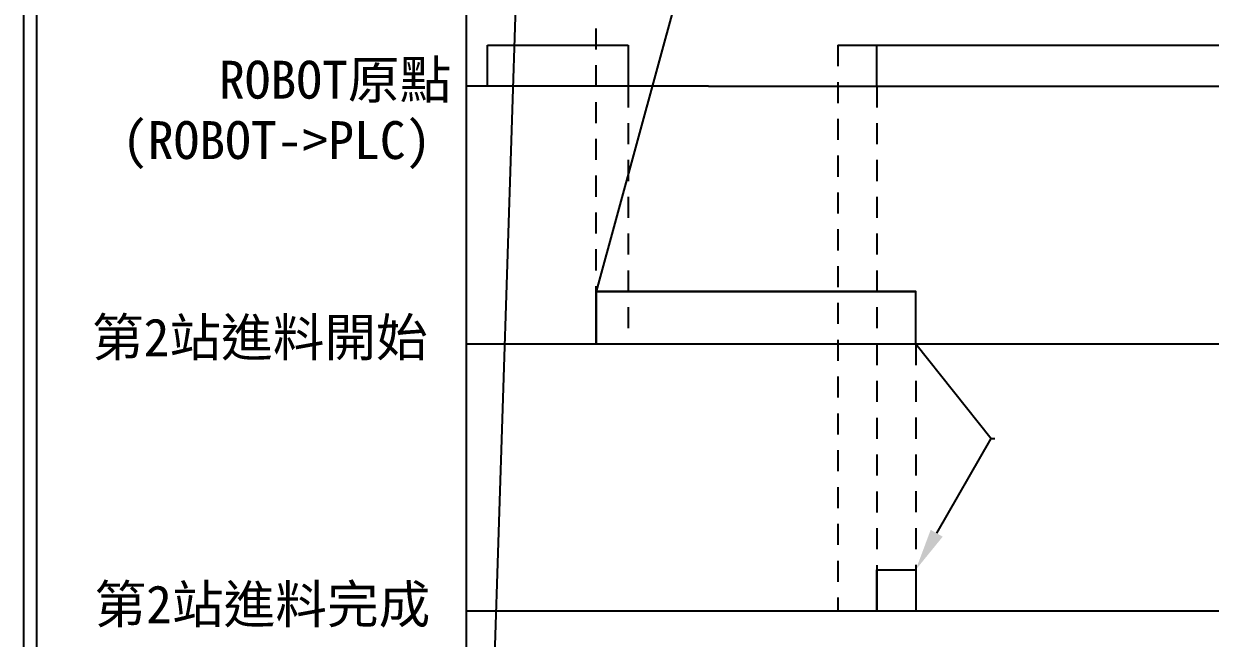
# Model space of a CAD drawing. Extents: x 958 to 1245, y -205 to -1.
# Drawn here: x 957.9 to 1070.6, y -140.7 to -82.3 of the extents above; entities that cross this region are included whole.
import ezdxf
from ezdxf import colors
from ezdxf.entities.mleader import LeaderData, LeaderLine
from ezdxf.math import Vec2, Vec3

# ---------------------------------------------------------------- set-up
doc = ezdxf.new("R2010")
doc.units = 0
doc.linetypes.add('HIDDEN9', pattern=[3.5, 2, -1.5])
doc.layers.add('圖框層', color=7, linetype='CONTINUOUS')
doc.layers.add('標尺寸層', color=3, linetype='CONTINUOUS')
doc.styles.add('STSL', font='kaiu.ttf')

msp = doc.modelspace()

# ---------------------------------------------------------------- hatches: boundary and pattern name
at = {"layer": '標尺寸層', "linetype": 'ByBlock', "transparency": 33554687}
h = msp.add_hatch(dxfattribs=at)
h.set_pattern_fill('AR-CONC', color=0)
h.paths.add_polyline_path([(1015.33, -84.33), (1001.94, -84.33), (1001.94, -88.24), (1015.33, -88.24)])
at = {"layer": '標尺寸層', "linetype": 'HIDDEN9', "transparency": 33554687}
h = msp.add_hatch(dxfattribs=at)
h.set_pattern_fill('AR-CONC', color=0)
h.set_pattern_definition([(50, (-18.97, 49.86), (182.185, -15.94), [19.05, -209.55]), (355, (-18.97, 49.86), (-35.243, 191.057), [15.24, -167.64]), (100.451, (-3.8, 48.53), (146.94, 175.118), [16.19, -178.09]), (46.184, (-18.97, 100.66), (271.08, -42.04), [28.575, -314.325]), (96.636, (3.62, 97.16), (237.404, 247.426), [24.285, -267.136]), (351.184, (-18.97, 100.66), (237.404, 247.426), [22.86, -251.46]), (21, (6.43, 87.96), (151.614, -102.265), [19.05, -209.55]), (326, (6.43, 87.96), (61.802, 184.188), [15.24, -167.64]), (71.451, (19.06, 79.44), (213.416, 81.923), [16.19, -178.09]), (37.5, (-18.974, 49.86), (3.0886, 84.555), [0, -165.608, 0, -170.18, 0, -168.275]), (7.5, (-18.97, 49.86), (66.82, 100.1806), [0, -97.028, 0, -161.798, 0, -64.135]), (327.5, (-75.616, 49.86), (135.5906, -5.7287), [0, -63.5, 0, -198.12, 0, -262.89]), (317.5, (-101.02, 49.86), (148.129, 25.426), [0, -82.55, 0, -131.572, 0, -186.69])])
h.paths.add_polyline_path([(1038.95, -84.33), (1035.25, -84.33), (1035.25, -88.24), (1038.95, -88.24)])
at = {"layer": '標尺寸層', "linetype": 'ByBlock', "transparency": 33554687}
h = msp.add_hatch(dxfattribs=at)
h.set_pattern_fill('AR-CONC', color=0)
h.paths.add_polyline_path([(1038.95, -84.33), (1038.95, -88.24), (1092.66, -88.24), (1092.66, -84.33)])
h = msp.add_hatch(dxfattribs=at)
h.set_pattern_fill('AR-CONC', color=0)
h.set_pattern_definition([(50, (-39.91, -11.8), (182.185, -15.94), [19.05, -209.55]), (355, (-39.91, -11.8), (-35.243, 191.057), [15.24, -167.64]), (100.451, (-24.73, -13.13), (146.94, 175.118), [16.19, -178.09]), (46.184, (-39.91, 39), (271.08, -42.042), [28.575, -314.325]), (96.636, (-17.32, 35.5), (237.404, 247.426), [24.285, -267.136]), (351.184, (-39.9, 39), (237.404, 247.426), [22.86, -251.46]), (21, (-14.51, 26.3), (151.614, -102.265), [19.05, -209.55]), (326, (-14.51, 26.3), (61.802, 184.188), [15.24, -167.64]), (71.451, (-1.88, 17.78), (213.416, 81.923), [16.19, -178.09]), (37.5, (-39.91, -11.8), (3.0886, 84.555), [0, -165.608, 0, -170.18, 0, -168.275]), (7.5, (-39.91, -11.8), (66.82, 100.1806), [0, -97.028, 0, -161.798, 0, -64.135]), (327.5, (-96.555, -11.8), (135.5906, -5.7287), [0, -63.5, 0, -198.12, 0, -262.89]), (317.5, (-121.95, -11.8), (148.129, 25.426), [0, -82.55, 0, -131.572, 0, -186.69])])
h.paths.add_polyline_path([(1042.64, -112.73), (1042.64, -107.73), (1012.27, -107.73), (1012.27, -112.73)])
at = {"layer": '標尺寸層', "linetype": 'HIDDEN9', "transparency": 33554687}
h = msp.add_hatch(dxfattribs=at)
h.set_pattern_fill('AR-CONC', color=0)
h.set_pattern_definition([(50, (-15.28, 0), (182.185, -15.94), [19.05, -209.55]), (355, (-15.28, 0), (-35.243, 191.057), [15.24, -167.64]), (100.451, (-0.1, -1.33), (146.94, 175.118), [16.19, -178.09]), (46.184, (-15.28, 50.8), (271.08, -42.04), [28.575, -314.325]), (96.636, (7.3, 47.3), (237.404, 247.426), [24.285, -267.136]), (351.184, (-15.28, 50.8), (237.404, 247.426), [22.86, -251.46]), (21, (10.12, 38.1), (151.614, -102.265), [19.05, -209.55]), (326, (10.12, 38.1), (61.802, 184.188), [15.24, -167.64]), (71.451, (22.76, 29.58), (213.416, 81.923), [16.19, -178.09]), (37.5, (-15.28, 0), (3.0886, 84.555), [0, -165.608, 0, -170.18, 0, -168.275]), (7.5, (-15.28, 0), (66.82, 100.1806), [0, -97.028, 0, -161.798, 0, -64.135]), (327.5, (-71.92, 0), (135.5906, -5.7287), [0, -63.5, 0, -198.12, 0, -262.89]), (317.5, (-97.32, 0), (148.129, 25.426), [0, -82.55, 0, -131.572, 0, -186.69])])
h.paths.add_polyline_path([(1042.64, -134.19), (1038.95, -134.19), (1038.95, -138.1), (1042.64, -138.1)])

# ---------------------------------------------------------------- linework, layer by layer
at = {"layer": '圖框層', "color": 7}
for p, q in [((957.89, -204.96), (957.89, -1)), ((959.14, -203.71), (959.14, -2.25))]:
    msp.add_line(p, q, dxfattribs=at)
at = {"layer": '標尺寸層', "color": 0, "linetype": 'HIDDEN9'}
for p, q in [((1012.27, -112.73), (1012.27, -4.63)), ((1035.25, -84.33), (1035.25, -138.1)), ((1015.33, -88.24), (1015.33, -112.73)), ((1038.95, -88.24), (1038.95, -138.1)), ((1042.64, -112.73), (1042.64, -134.19))]:
    msp.add_line(p, q, dxfattribs=at)
at = {"layer": '標尺寸層', "color": 0, "linetype": 'ByBlock'}
for p, q in [((999.93, -12.71), (999.93, -180.88)), ((1028.29, -49.06), (1012.27, -107.73)), ((1015.33, -84.33), (1015.33, -88.24)), ((1035.25, -84.33), (1038.95, -84.33)), ((1038.95, -88.24), (1038.95, -84.33)), ((1038.95, -84.33), (1092.66, -84.33)), ((1022.95, -88.24), (999.93, -88.24)), ((1022.95, -88.24), (1155.97, -88.24)), ((1012.27, -112.73), (1012.27, -107.73)), ((1012.27, -107.73), (1042.64, -107.73)), ((1012.27, -107.73), (1042.64, -107.73)), ((1042.64, -112.73), (1042.64, -107.73)), ((1042.64, -112.73), (1049.79, -121.7)), ((1038.95, -134.19), (1038.95, -138.1)), ((1038.95, -138.1), (1038.95, -134.19)), ((1038.95, -134.19), (1042.64, -134.19)), ((1042.64, -134.19), (1042.64, -138.1))]:
    msp.add_line(p, q, dxfattribs=at)
at = {"layer": '標尺寸層', "color": 0}
for p, q in [((1002.1, -158.78), (1005.7, -48.67)), ((1001.94, -88.24), (1001.94, -84.33)), ((1001.94, -84.33), (1015.33, -84.33)), ((999.93, -112.73), (1155.97, -112.73)), ((999.93, -138.1), (1155.97, -138.1))]:
    msp.add_line(p, q, dxfattribs=at)
at = {"layer": '標尺寸層', "color": 0, "linetype": 'ByBlock'}
msp.add_lwpolyline([(1012.27, -112.73), (1042.64, -112.73), (1042.64, -107.73), (1012.27, -107.73)], close=True, dxfattribs=at)
msp.add_lwpolyline([(1012.27, -112.73), (1042.64, -112.73), (1042.64, -107.73), (1012.27, -107.73)], close=True, dxfattribs=at)

# ---------------------------------------------------------------- texts
at = {"layer": '標尺寸層', "color": 7, "style": 'STSL'}
for s, p in [('ROBOT原點', (976.44, -89.41)), ('(ROBOT->PLC)', (967.23, -95.15)), ('第2站進料開始', (964.37, -113.9)), ('第2站進料完成', (964.61, -139.27))]:
    msp.add_text(s, height=3.6, dxfattribs=at).set_placement(p)

# ---------------------------------------------------------------- leaders
at = {"layer": '標尺寸層', "color": 0, "linetype": 'ByBlock'}
ml = msp.add_multileader_mtext('Standard', dxfattribs=at)
ml.set_content('')
ml.set_leader_properties()
ml.build(insert=Vec2(0, 0))
ml.multileader.update_dxf_attribs({"text_right_attachment_type": 6, "dogleg_length": 0.36})
ctx = ml.context
ctx.base_point, ctx.plane_origin = Vec3(1050.15, -121.7), Vec3(1042.64, -134.19)
ctx.right_attachment = 6
notes = []
notes.append((ctx, [(0, (1, 1, 0), (1049.79, -121.7), (1, 0), 0.36, [(0, [(1042.64, -134.19)], 0, [])])]))
ctx.mtext.insert, ctx.mtext.flow_direction = Vec3(1052.15, -119.7), 5
for ctx, leaders in notes:
    for number, flags, end, landing, length, lines in leaders:
        leader = LeaderData()
        leader.index, (leader.has_last_leader_line, leader.has_dogleg_vector, leader.attachment_direction) = number, flags
        leader.last_leader_point, leader.dogleg_vector, leader.dogleg_length = Vec3(end), Vec3(landing), length
        for number, points, colour, breaks in lines:
            line = LeaderLine()
            line.index, line.vertices, line.color, line.breaks = number, Vec3.list(points), colors.encode_raw_color(colour), breaks
            leader.lines.append(line)
        ctx.leaders.append(leader)

doc.saveas('drawing.dxf')
